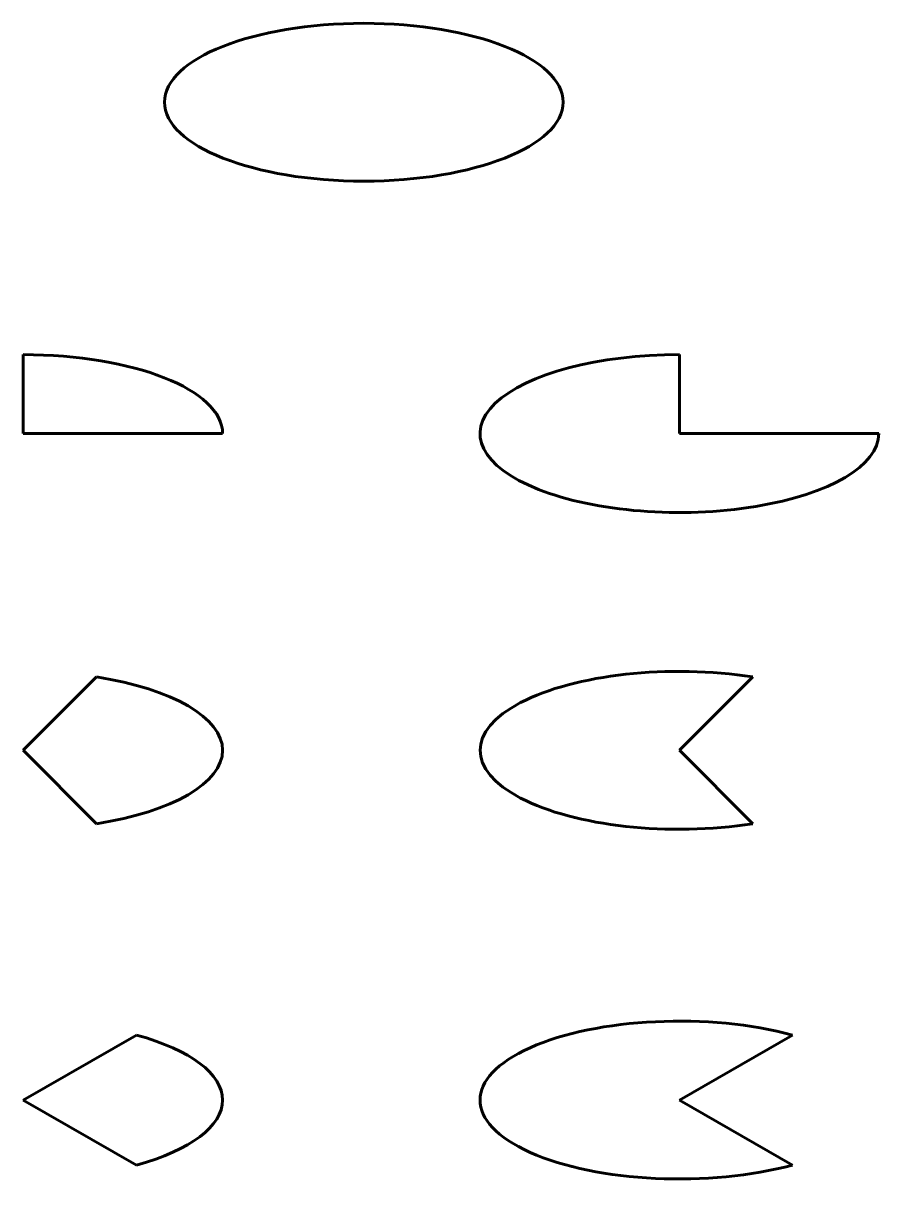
# Model space of a CAD drawing. Header units: millimetres. Extents: x -158 to 48, y -237 to 44.
import ezdxf

# ---------------------------------------------------------------- set-up
doc = ezdxf.new("R2010")
doc.units = ezdxf.units.MM
doc.linetypes.add('K5LT_BASIC', pattern=[0])

msp = doc.modelspace()

# ---------------------------------------------------------------- linework, layer by layer
at = {"color": 150, "linetype": 'K5LT_BASIC', "lineweight": 60, "true_color": 0x0080ff}
for p, q in [((-158.2, -55.14), (-158.2, -36.14)), ((-0.21, -55.14), (-0.21, -36.14)), ((-110.2, -55.14), (-158.2, -55.14)), ((47.79, -55.14), (-0.21, -55.14)), ((-158.2, -131.39), (-140.53, -113.72)), ((-0.21, -131.39), (17.45, -113.72)), ((-158.2, -131.39), (-140.53, -149.06)), ((-0.21, -131.39), (17.45, -149.06)), ((-158.2, -215.57), (-130.93, -199.94)), ((-0.21, -215.57), (27.06, -199.94)), ((-158.2, -215.57), (-130.93, -231.21)), ((-0.21, -215.57), (27.06, -231.21))]:
    msp.add_line(p, q, dxfattribs=at)
msp.add_ellipse((-76.2, 24.61), major_axis=(48, 0), ratio=0.395833, dxfattribs=at)
for centre, start_param, end_param in [((-158.2, -55.14), 0, 1.570796), ((-0.21, -55.14), 1.570796, 6.283185), ((-0.21, -131.39), 1.193887, 5.089298), ((-158.2, -131.39), 5.089298, 7.477072), ((-0.21, -215.57), 0.966495, 5.31669), ((-158.2, -215.57), 5.31669, 7.24968)]:
    msp.add_ellipse(centre, major_axis=(48, 0), ratio=0.395833, start_param=start_param, end_param=end_param, dxfattribs=at)

doc.saveas('drawing.dxf')
